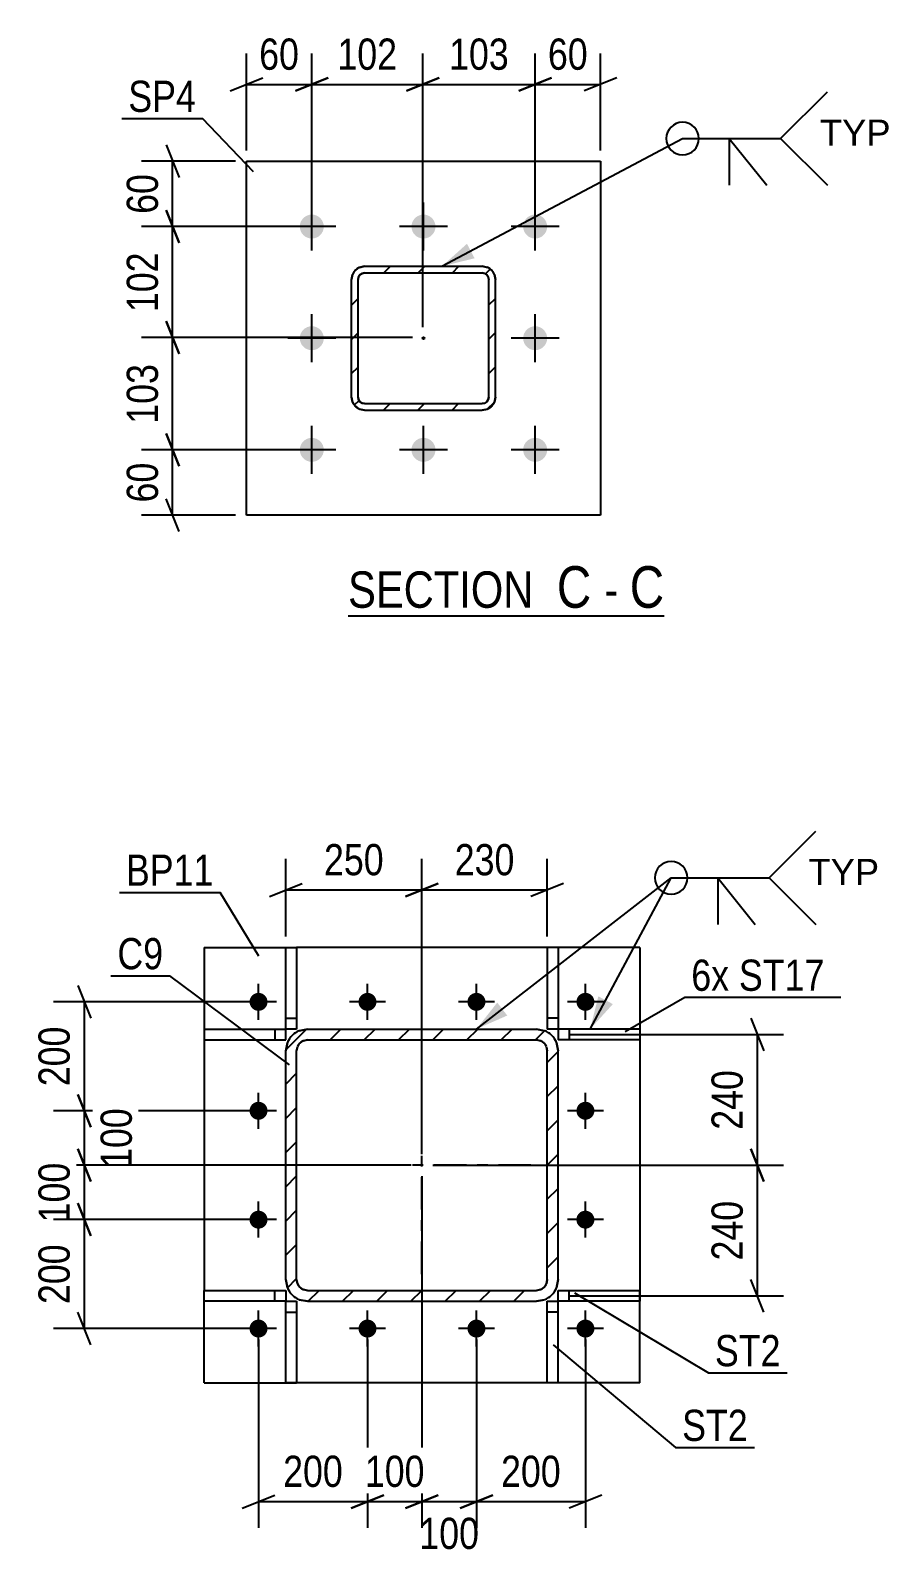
# Model space of a CAD drawing. Header units: millimetres. Extents: x 0 to 841, y 0 to 594.
# Drawn here: x 475.2 to 554.1, y 215.6 to 355.6 of the extents above; entities that cross this region are included whole.
import ezdxf

# ---------------------------------------------------------------- set-up
doc = ezdxf.new("R2010")
doc.units = ezdxf.units.MM
doc.linetypes.add('DXK_LINE_DOT2', pattern=[3.9198, 1.9599, -1.9599])
doc.linetypes.add('DXK_LINE_DOT3', pattern=[5.9187, 2.979, -0.9799, 0.9799, -0.9799])
doc.styles.add('Arial', font='ARIAL.TTF', dxfattribs={"height": 0.2})
doc.styles.add('Arial Narrow', font='ARIALN.TTF', dxfattribs={"height": 0.2})

# ---------------------------------------------------------------- blocks, each defined once
blk = doc.blocks.new('Unknown-681621213-13 - 23378')
at = {"color": 6, "linetype": 'Continuous'}
blk.add_line((504.34, 301.83), (533.35, 301.83), dxfattribs=at)
at = {"color": 0, "linetype": 'Continuous'}
for points in [[(522.45, 302.58), (522.45, 306.08), (504.34, 306.08), (504.34, 302.58)], [(526.66, 302.58), (526.66, 306.58), (523.5, 306.58), (523.5, 302.58)], [(529.14, 302.58), (529.14, 306.08), (527.86, 306.08), (527.86, 302.58)], [(533.35, 302.58), (533.35, 306.58), (530.19, 306.58), (530.19, 302.58)]]:
    blk.add_wipeout(points, dxfattribs=at)
at = {"color": 7, "linetype": 'Continuous', "style": 'Arial Narrow'}
for s, height, p in [('SECTION ', 3.34, (504.34, 302.58)), ('C', 3.82, (523.5, 302.58)), ('C', 3.82, (530.19, 302.58)), ('-', 3.34, (527.86, 302.58))]:
    blk.add_text(s, height=height, dxfattribs=at).set_placement(p)
blk = doc.blocks.new('Part-681621213-28531 - 28480')
at = {"color": 2, "linetype": 'Continuous'}
for p, q in [((522.62, 271.4), (522.62, 263.9)), ((523.62, 271.4), (522.62, 271.4)), ((523.62, 271.4), (523.62, 263.9)), ((523.62, 264.9), (522.62, 264.9)), ((523.62, 263.9), (522.62, 263.9))]:
    blk.add_line(p, q, dxfattribs=at)
blk = doc.blocks.new('Part-681621213-28483 - 28480')
at = {"color": 2, "linetype": 'Continuous'}
for p, q in [((523.62, 238.9), (523.62, 239.9)), ((523.62, 239.9), (531.12, 239.9)), ((524.62, 238.9), (524.62, 239.9)), ((531.12, 239.9), (531.12, 238.9)), ((531.12, 238.9), (523.62, 238.9))]:
    blk.add_line(p, q, dxfattribs=at)
blk = doc.blocks.new('Part-681621213-28532 - 28480')
at = {"color": 2, "linetype": 'Continuous'}
for p, q in [((491.12, 263.9), (498.62, 263.9)), ((491.12, 263.9), (491.12, 262.9)), ((497.62, 263.9), (497.62, 262.9)), ((498.62, 262.9), (498.62, 263.9)), ((491.12, 262.9), (498.62, 262.9))]:
    blk.add_line(p, q, dxfattribs=at)
blk = doc.blocks.new('Part-681621213-28484 - 28480')
at = {"color": 2, "linetype": 'Continuous'}
for p, q in [((522.62, 231.4), (522.62, 238.9)), ((522.62, 238.9), (523.62, 238.9)), ((523.62, 231.4), (523.62, 238.9)), ((523.62, 237.9), (522.62, 237.9)), ((523.62, 231.4), (522.62, 231.4))]:
    blk.add_line(p, q, dxfattribs=at)
blk = doc.blocks.new('Part-681621213-28528 - 28480')
at = {"color": 2, "linetype": 'Continuous'}
for p, q in [((491.12, 239.9), (498.62, 239.9)), ((491.12, 238.9), (491.12, 239.9)), ((497.62, 238.9), (497.62, 239.9)), ((498.62, 239.9), (498.62, 238.9)), ((498.62, 238.9), (491.12, 238.9))]:
    blk.add_line(p, q, dxfattribs=at)
blk = doc.blocks.new('Part-681621213-28529 - 28480')
at = {"color": 2, "linetype": 'Continuous'}
for p, q in [((498.62, 238.9), (499.62, 238.9)), ((498.62, 231.4), (498.62, 238.9)), ((499.62, 238.9), (499.62, 231.4)), ((498.62, 237.9), (499.62, 237.9)), ((499.62, 231.4), (498.62, 231.4))]:
    blk.add_line(p, q, dxfattribs=at)
blk = doc.blocks.new('Part-681621213-28530 - 28480')
at = {"color": 2, "linetype": 'Continuous'}
for p, q in [((531.12, 263.9), (523.62, 263.9)), ((523.62, 263.9), (523.62, 262.9)), ((524.62, 263.9), (524.62, 262.9)), ((531.12, 263.9), (531.12, 262.9)), ((531.12, 262.9), (523.62, 262.9))]:
    blk.add_line(p, q, dxfattribs=at)
blk = doc.blocks.new('Part-681621213-28533 - 28480')
at = {"color": 2, "linetype": 'Continuous'}
for p, q in [((498.62, 271.4), (499.62, 271.4)), ((498.62, 263.9), (498.62, 271.4)), ((499.62, 271.4), (499.62, 263.9)), ((498.62, 264.9), (499.62, 264.9)), ((499.62, 263.9), (498.62, 263.9))]:
    blk.add_line(p, q, dxfattribs=at)
blk = doc.blocks.new('Part-681621213-28534 - 28480')
at = {"color": 2, "linetype": 'Continuous'}
for p, q in [((491.12, 271.4), (498.62, 271.4)), ((491.12, 271.4), (491.12, 263.9)), ((522.62, 271.4), (499.62, 271.4)), ((531.12, 271.4), (523.62, 271.4)), ((531.12, 271.4), (531.12, 263.9)), ((491.12, 262.9), (491.12, 239.9)), ((531.12, 262.9), (531.12, 239.9)), ((491.12, 231.4), (491.12, 238.9)), ((531.12, 231.4), (531.12, 238.9)), ((491.12, 231.4), (498.62, 231.4)), ((522.62, 231.4), (499.62, 231.4)), ((531.12, 231.4), (523.62, 231.4))]:
    blk.add_line(p, q, dxfattribs=at)
at = {"color": 7, "linetype": 'DXK_LINE_DOT2'}
for p, q in [((498.62, 271.4), (499.62, 271.4)), ((523.62, 271.4), (522.62, 271.4)), ((491.12, 263.9), (491.12, 262.9)), ((531.12, 263.9), (531.12, 262.9)), ((491.12, 238.9), (491.12, 239.9)), ((531.12, 238.9), (531.12, 239.9)), ((498.62, 231.4), (499.62, 231.4)), ((523.62, 231.4), (522.62, 231.4))]:
    blk.add_line(p, q, dxfattribs=at)
blk = doc.blocks.new('Part-681621213-28535 - 28480')
at = {"linetype": 'Continuous'}
h = blk.add_hatch(dxfattribs=at)
h.set_pattern_fill('', scale=0.7, style=0, pattern_type=0)
h.set_pattern_definition([(45, (498.7704, 240.1309), (-1.57154, 1.57154), [])])
h.paths.add_polyline_path([(498.62, 240.9), (498.77, 240.13), (499.2, 239.48), (499.85, 239.05), (500.62, 238.9), (521.62, 238.9), (522.38, 239.05), (523.03, 239.48), (523.47, 240.13), (523.62, 240.9), (523.62, 261.9), (523.47, 262.66), (523.03, 263.31), (522.38, 263.74), (521.62, 263.9), (500.62, 263.9), (499.85, 263.74), (499.2, 263.31), (498.77, 262.66), (498.62, 261.9)])
h.paths.add_polyline_path([(499.69, 262.28), (499.91, 262.6), (500.24, 262.82), (500.62, 262.9), (521.62, 262.9), (522, 262.82), (522.33, 262.6), (522.54, 262.28), (522.62, 261.9), (522.62, 240.9), (522.54, 240.51), (522.33, 240.19), (522, 239.97), (521.62, 239.9), (500.62, 239.9), (500.24, 239.97), (499.91, 240.19), (499.69, 240.51), (499.62, 240.9), (499.62, 261.9)])
at = {"color": 7, "linetype": 'DXK_LINE_DOT2'}
for p, q in [((499.85, 263.74), (500.62, 263.9)), ((500.62, 263.9), (521.62, 263.9)), ((521.62, 263.9), (522.38, 263.74)), ((498.62, 261.9), (498.77, 262.66)), ((498.62, 240.9), (498.62, 261.9)), ((499.69, 262.28), (499.62, 261.9)), ((499.62, 240.9), (499.62, 261.9)), ((500.62, 262.9), (500.24, 262.82)), ((500.62, 262.9), (521.62, 262.9)), ((522, 262.82), (521.62, 262.9)), ((522.62, 261.9), (522.54, 262.28)), ((522.62, 240.9), (522.62, 261.9)), ((523.47, 262.66), (523.62, 261.9)), ((523.62, 240.9), (523.62, 261.9)), ((498.77, 240.13), (498.62, 240.9)), ((499.62, 240.9), (499.69, 240.51)), ((522.54, 240.51), (522.62, 240.9)), ((523.62, 240.9), (523.47, 240.13)), ((500.24, 239.97), (500.62, 239.9)), ((500.62, 239.9), (521.62, 239.9)), ((521.62, 239.9), (522, 239.97)), ((500.62, 238.9), (499.85, 239.05)), ((500.62, 238.9), (521.62, 238.9)), ((522.38, 239.05), (521.62, 238.9))]:
    blk.add_line(p, q, dxfattribs=at)
at = {"color": 2, "linetype": 'Continuous'}
for p, q in [((500.62, 263.9), (499.85, 263.74)), ((500.62, 263.9), (521.62, 263.9)), ((522.38, 263.74), (521.62, 263.9)), ((498.77, 262.66), (498.62, 261.9)), ((498.62, 240.9), (498.62, 261.9)), ((499.62, 261.9), (499.69, 262.28)), ((499.62, 240.9), (499.62, 261.9)), ((500.24, 262.82), (500.62, 262.9)), ((500.62, 262.9), (521.62, 262.9)), ((521.62, 262.9), (522, 262.82)), ((522.54, 262.28), (522.62, 261.9)), ((522.62, 240.9), (522.62, 261.9)), ((523.62, 261.9), (523.47, 262.66)), ((523.62, 240.9), (523.62, 261.9)), ((498.62, 240.9), (498.77, 240.13)), ((499.69, 240.51), (499.62, 240.9)), ((522.62, 240.9), (522.54, 240.51)), ((523.47, 240.13), (523.62, 240.9)), ((500.62, 239.9), (500.24, 239.97)), ((500.62, 239.9), (521.62, 239.9)), ((522, 239.97), (521.62, 239.9)), ((499.85, 239.05), (500.62, 238.9)), ((500.62, 238.9), (521.62, 238.9)), ((521.62, 238.9), (522.38, 239.05))]:
    blk.add_line(p, q, dxfattribs=at)
at = {"color": 7, "linetype": 'DXK_LINE_DOT3'}
for p, q in [((511.12, 241.4), (511.12, 261.4)), ((521.12, 251.4), (501.12, 251.4))]:
    blk.add_line(p, q, dxfattribs=at)
at = {"color": 7, "linetype": 'DXK_LINE_DOT2'}
for centre, radius, start, end in [((500.62, 261.9), 2, 112.5, 157.5), ((521.62, 261.9), 2, 22.5, 67.5), ((500.62, 261.9), 1, 112.5, 157.5), ((521.62, 261.9), 1, 22.5, 67.5), ((500.62, 240.9), 2, 202.5, 247.5), ((500.62, 240.9), 1, 202.5, 247.5), ((521.62, 240.9), 1, 292.5, 337.5), ((521.62, 240.9), 2, 292.5, 337.5)]:
    blk.add_arc(centre, radius, start, end, dxfattribs=at)
at = {"color": 2, "linetype": 'Continuous'}
for centre, radius, start, end in [((500.62, 261.9), 2, 112.5, 157.5), ((521.62, 261.9), 2, 22.5, 67.5), ((500.62, 261.9), 1, 112.5, 157.5), ((521.62, 261.9), 1, 22.5, 67.5), ((500.62, 240.9), 2, 202.5, 247.5), ((500.62, 240.9), 1, 202.5, 247.5), ((521.62, 240.9), 1, 292.5, 337.5), ((521.62, 240.9), 2, 292.5, 337.5)]:
    blk.add_arc(centre, radius, start, end, dxfattribs=at)
blk = doc.blocks.new('Bolt-681621213-28558 - 28480')
at = {"linetype": 'Continuous'}
for points in [[(496.12, 265.57, -1), (496.12, 267.22, -1)], [(506.12, 265.57, -1), (506.12, 267.22, -1)], [(516.12, 265.57, -1), (516.12, 267.22, -1)], [(526.12, 265.57, -1), (526.12, 267.22, -1)], [(496.12, 255.57, -1), (496.12, 257.22, -1)], [(526.12, 255.57, -1), (526.12, 257.22, -1)], [(496.12, 245.57, -1), (496.12, 247.22, -1)], [(526.12, 245.57, -1), (526.12, 247.22, -1)], [(496.12, 235.57, -1), (496.12, 237.22, -1)], [(506.12, 235.57, -1), (506.12, 237.22, -1)], [(516.12, 235.57, -1), (516.12, 237.22, -1)], [(526.12, 235.57, -1), (526.12, 237.22, -1)]]:
    blk.add_hatch(color=1, dxfattribs=at).paths.add_polyline_path(points)
at = {"color": 1, "linetype": 'Continuous'}
for p, q in [((496.12, 264.75), (496.12, 268.05)), ((506.12, 264.75), (506.12, 268.05)), ((516.12, 264.75), (516.12, 268.05)), ((526.12, 264.75), (526.12, 268.05)), ((497.77, 266.4), (494.47, 266.4)), ((507.77, 266.4), (504.47, 266.4)), ((517.77, 266.4), (514.47, 266.4)), ((527.77, 266.4), (524.47, 266.4)), ((496.12, 254.75), (496.12, 258.05)), ((526.12, 254.75), (526.12, 258.05)), ((497.77, 256.4), (494.47, 256.4)), ((527.77, 256.4), (524.47, 256.4)), ((496.12, 244.75), (496.12, 248.05)), ((526.12, 244.75), (526.12, 248.05)), ((497.77, 246.4), (494.47, 246.4)), ((527.77, 246.4), (524.47, 246.4)), ((496.12, 234.75), (496.12, 238.05)), ((506.12, 234.75), (506.12, 238.05)), ((516.12, 234.75), (516.12, 238.05)), ((526.12, 234.75), (526.12, 238.05)), ((497.77, 236.4), (494.47, 236.4)), ((507.77, 236.4), (504.47, 236.4)), ((517.77, 236.4), (514.47, 236.4)), ((527.77, 236.4), (524.47, 236.4))]:
    blk.add_line(p, q, dxfattribs=at)
blk = doc.blocks.new('Part-681621213-23411 - 23378')
at = {"linetype": 'Continuous'}
h = blk.add_hatch(dxfattribs=at)
h.set_pattern_fill('', scale=0.7, style=0, pattern_type=0)
h.set_pattern_definition([(45, (517.116, 320.817), (-1.57154, 1.57154), [])])
h.paths.add_polyline_path([(516.66, 320.73), (517.12, 320.82), (517.51, 321.08), (517.77, 321.47), (517.86, 321.93), (517.86, 332.73), (517.77, 333.18), (517.51, 333.57), (517.12, 333.83), (516.66, 333.93), (505.86, 333.93), (505.4, 333.83), (505.01, 333.57), (504.75, 333.18), (504.66, 332.73), (504.66, 321.93), (504.75, 321.47), (505.01, 321.08), (505.4, 320.82), (505.86, 320.73)])
h.paths.add_polyline_path([(505.86, 321.33), (505.63, 321.37), (505.43, 321.5), (505.3, 321.7), (505.26, 321.93), (505.26, 332.73), (505.3, 332.96), (505.43, 333.15), (505.63, 333.28), (505.86, 333.33), (516.66, 333.33), (516.89, 333.28), (517.08, 333.15), (517.21, 332.96), (517.26, 332.73), (517.26, 321.93), (517.21, 321.7), (517.08, 321.5), (516.89, 321.37), (516.66, 321.33)])
blk.add_hatch(color=246, dxfattribs=at).paths.add_polyline_path([(511.26, 327.23, -1), (511.26, 327.43, -1)])
at = {"color": 7, "linetype": 'DXK_LINE_DOT2'}
for p, q in [((505.4, 333.83), (505.86, 333.93)), ((505.63, 333.28), (505.43, 333.15)), ((505.86, 333.33), (505.63, 333.28)), ((505.86, 333.93), (516.66, 333.93)), ((505.86, 333.33), (516.66, 333.33)), ((516.66, 333.93), (517.12, 333.83)), ((516.89, 333.28), (516.66, 333.33)), ((517.08, 333.15), (516.89, 333.28)), ((504.66, 332.73), (504.75, 333.18)), ((504.66, 321.93), (504.66, 332.73)), ((505.3, 332.96), (505.26, 332.73)), ((505.26, 321.93), (505.26, 332.73)), ((505.43, 333.15), (505.3, 332.96)), ((517.21, 332.96), (517.08, 333.15)), ((517.26, 332.73), (517.21, 332.96)), ((517.26, 321.93), (517.26, 332.73)), ((517.77, 333.18), (517.86, 332.73)), ((517.86, 321.93), (517.86, 332.73)), ((504.75, 321.47), (504.66, 321.93)), ((505.26, 321.93), (505.3, 321.7)), ((505.3, 321.7), (505.43, 321.5)), ((505.86, 320.73), (505.4, 320.82)), ((505.43, 321.5), (505.63, 321.37)), ((505.63, 321.37), (505.86, 321.33)), ((505.86, 321.33), (516.66, 321.33)), ((505.86, 320.73), (516.66, 320.73)), ((516.66, 321.33), (516.89, 321.37)), ((517.12, 320.82), (516.66, 320.73)), ((516.89, 321.37), (517.08, 321.5)), ((517.08, 321.5), (517.21, 321.7)), ((517.21, 321.7), (517.26, 321.93)), ((517.86, 321.93), (517.77, 321.47))]:
    blk.add_line(p, q, dxfattribs=at)
at = {"color": 2, "linetype": 'Continuous'}
for p, q in [((505.86, 333.93), (505.4, 333.83)), ((505.43, 333.15), (505.63, 333.28)), ((505.63, 333.28), (505.86, 333.33)), ((505.86, 333.93), (505.86, 333.93)), ((505.86, 333.93), (516.66, 333.93)), ((505.86, 333.33), (505.86, 333.33)), ((505.86, 333.33), (516.66, 333.33)), ((516.66, 333.93), (516.66, 333.93)), ((517.12, 333.83), (516.66, 333.93)), ((516.66, 333.33), (516.66, 333.33)), ((516.66, 333.33), (516.89, 333.28)), ((516.89, 333.28), (517.08, 333.15)), ((504.75, 333.18), (504.66, 332.73)), ((504.66, 332.73), (504.66, 332.73)), ((504.66, 321.93), (504.66, 332.73)), ((505.26, 332.73), (505.3, 332.96)), ((505.26, 332.73), (505.26, 332.73)), ((505.26, 321.93), (505.26, 332.73)), ((505.3, 332.96), (505.43, 333.15)), ((517.08, 333.15), (517.21, 332.96)), ((517.21, 332.96), (517.26, 332.73)), ((517.26, 332.73), (517.26, 332.73)), ((517.26, 321.93), (517.26, 332.73)), ((517.86, 332.73), (517.77, 333.18)), ((517.86, 332.73), (517.86, 332.73)), ((517.86, 321.93), (517.86, 332.73)), ((504.66, 321.93), (504.66, 321.93)), ((504.66, 321.93), (504.75, 321.47)), ((505.26, 321.93), (505.26, 321.93)), ((505.3, 321.7), (505.26, 321.93)), ((505.43, 321.5), (505.3, 321.7)), ((505.4, 320.82), (505.86, 320.73)), ((505.63, 321.37), (505.43, 321.5)), ((505.86, 321.33), (505.63, 321.37)), ((505.86, 321.33), (505.86, 321.33)), ((505.86, 321.33), (516.66, 321.33)), ((505.86, 320.73), (505.86, 320.73)), ((505.86, 320.73), (516.66, 320.73)), ((516.89, 321.37), (516.66, 321.33)), ((516.66, 321.33), (516.66, 321.33)), ((516.66, 320.73), (517.12, 320.82)), ((516.66, 320.73), (516.66, 320.73)), ((517.08, 321.5), (516.89, 321.37)), ((517.21, 321.7), (517.08, 321.5)), ((517.26, 321.93), (517.21, 321.7)), ((517.26, 321.93), (517.26, 321.93)), ((517.77, 321.47), (517.86, 321.93)), ((517.86, 321.93), (517.86, 321.93))]:
    blk.add_line(p, q, dxfattribs=at)
at = {"color": 246, "linetype": 'DXK_LINE_DOT2'}
blk.add_line((511.26, 327.33), (511.26, 327.33), dxfattribs=at)
at = {"color": 246, "linetype": 'Continuous'}
blk.add_circle((511.26, 327.33), 0.1, dxfattribs=at)
at = {"color": 7, "linetype": 'DXK_LINE_DOT2'}
for centre, start, end in [((505.86, 332.73), 112.5, 157.5), ((516.66, 332.73), 22.5, 67.5), ((505.86, 321.93), 202.5, 247.5), ((516.66, 321.93), 292.5, 337.5)]:
    blk.add_arc(centre, 1.2, start, end, dxfattribs=at)
at = {"color": 2, "linetype": 'Continuous'}
for centre, start, end in [((505.86, 332.73), 112.5, 157.5), ((516.66, 332.73), 22.5, 67.5), ((505.86, 321.93), 202.5, 247.5), ((516.66, 321.93), 292.5, 337.5)]:
    blk.add_arc(centre, 1.2, start, end, dxfattribs=at)
blk = doc.blocks.new('Part-681621213-23413 - 23378')
at = {"color": 2, "linetype": 'Continuous'}
for p, q in [((495.01, 343.58), (527.51, 343.58)), ((495.01, 311.08), (495.01, 343.58)), ((527.51, 343.58), (527.51, 311.08)), ((527.51, 311.08), (495.01, 311.08))]:
    blk.add_line(p, q, dxfattribs=at)
blk = doc.blocks.new('Bolt-681621213-23455 - 23378')
at = {"linetype": 'Continuous'}
for points in [[(501.01, 336.48, -1), (501.01, 338.68, -1)], [(511.26, 336.48, -1), (511.26, 338.68, -1)], [(521.51, 336.48, -1), (521.51, 338.68, -1)], [(501.01, 326.23, -1), (501.01, 328.43, -1)], [(521.51, 326.23, -1), (521.51, 328.43, -1)], [(501.01, 315.98, -1), (501.01, 318.18, -1)], [(511.26, 315.98, -1), (511.26, 318.18, -1)], [(521.51, 315.98, -1), (521.51, 318.18, -1)]]:
    blk.add_hatch(color=1, dxfattribs=at).paths.add_polyline_path(points)
at = {"color": 1, "linetype": 'Continuous'}
for p, q in [((501.01, 335.38), (501.01, 339.78)), ((511.26, 335.38), (511.26, 339.78)), ((521.51, 335.38), (521.51, 339.78)), ((503.21, 337.58), (498.81, 337.58)), ((513.46, 337.58), (509.06, 337.58)), ((523.71, 337.58), (519.31, 337.58)), ((501.01, 325.13), (501.01, 329.53)), ((521.51, 325.13), (521.51, 329.53)), ((503.21, 327.33), (498.81, 327.33)), ((523.71, 327.33), (519.31, 327.33)), ((501.01, 314.88), (501.01, 319.28)), ((511.26, 314.88), (511.26, 319.28)), ((521.51, 314.88), (521.51, 319.28)), ((503.21, 317.08), (498.81, 317.08)), ((513.46, 317.08), (509.06, 317.08)), ((523.71, 317.08), (519.31, 317.08))]:
    blk.add_line(p, q, dxfattribs=at)
blk = doc.blocks.new('StraightDimension-681621213-37567 - 28480')
at = {"color": 7, "linetype": 'Continuous'}
for p, q in [((496.12, 235.4), (496.12, 218.11)), ((506.12, 235.4), (506.12, 218.11)), ((494.62, 219.91), (497.62, 221.11)), ((496.12, 220.51), (506.12, 220.51)), ((507.62, 221.11), (504.62, 219.91))]:
    blk.add_line(p, q, dxfattribs=at)
at = {"color": 0}
blk.add_wipeout([(504.46, 221.26), (504.46, 225.46), (497.78, 225.46), (497.78, 221.26)], dxfattribs=at)
at = {"color": 3, "style": 'Arial Narrow'}
blk.add_text('200', height=2.863, dxfattribs=at).set_placement((498.38, 221.86))
blk = doc.blocks.new('StraightDimension-681621213-37565 - 28480')
at = {"color": 7, "linetype": 'Continuous'}
for p, q in [((511.12, 250.4), (511.12, 217.66)), ((516.12, 235.4), (516.12, 217.66)), ((509.62, 219.91), (512.62, 221.11)), ((511.12, 220.51), (516.12, 220.51)), ((517.62, 221.11), (514.62, 219.91))]:
    blk.add_line(p, q, dxfattribs=at)
at = {"color": 0}
blk.add_wipeout([(516.96, 215.56), (516.96, 219.76), (510.28, 219.76), (510.28, 215.56)], dxfattribs=at)
at = {"color": 3, "style": 'Arial Narrow'}
blk.add_text('100', height=2.863, dxfattribs=at).set_placement((510.88, 216.16))
blk = doc.blocks.new('StraightDimension-681621213-28634 - 28480')
at = {"color": 7, "linetype": 'Continuous'}
for p, q in [((498.62, 272.4), (498.62, 279.52)), ((511.12, 252.4), (511.12, 279.52)), ((497.12, 276.07), (500.12, 277.27)), ((512.62, 277.27), (509.62, 276.07)), ((498.62, 276.67), (511.12, 276.67))]:
    blk.add_line(p, q, dxfattribs=at)
at = {"color": 0}
blk.add_wipeout([(508.21, 277.42), (508.21, 281.62), (501.53, 281.62), (501.53, 277.42)], dxfattribs=at)
at = {"color": 3, "style": 'Arial Narrow'}
blk.add_text('250', height=2.863, dxfattribs=at).set_placement((502.13, 278.02))
blk = doc.blocks.new('StraightDimension-681621213-37564 - 28480')
at = {"color": 7, "linetype": 'Continuous'}
for p, q in [((516.12, 235.4), (516.12, 218.11)), ((526.12, 235.4), (526.12, 218.11)), ((514.62, 219.91), (517.62, 221.11)), ((516.12, 220.51), (526.12, 220.51)), ((527.62, 221.11), (524.62, 219.91))]:
    blk.add_line(p, q, dxfattribs=at)
at = {"color": 0}
blk.add_wipeout([(524.46, 221.26), (524.46, 225.46), (517.78, 225.46), (517.78, 221.26)], dxfattribs=at)
at = {"color": 3, "style": 'Arial Narrow'}
blk.add_text('200', height=2.863, dxfattribs=at).set_placement((518.38, 221.86))
blk = doc.blocks.new('StraightDimension-681621213-28633 - 28480')
at = {"color": 7, "linetype": 'Continuous'}
for p, q in [((511.12, 252.4), (511.12, 279.52)), ((522.62, 272.4), (522.62, 279.52)), ((509.62, 276.07), (512.62, 277.27)), ((524.12, 277.27), (521.12, 276.07)), ((511.12, 276.67), (522.62, 276.67))]:
    blk.add_line(p, q, dxfattribs=at)
at = {"color": 0}
blk.add_wipeout([(520.21, 277.42), (520.21, 281.62), (513.53, 281.62), (513.53, 277.42)], dxfattribs=at)
at = {"color": 3, "style": 'Arial Narrow'}
blk.add_text('230', height=2.863, dxfattribs=at).set_placement((514.13, 278.02))
blk = doc.blocks.new('StraightDimension-681621213-36764 - 28480')
at = {"color": 7, "linetype": 'Continuous'}
for p, q in [((479.54, 267.9), (480.74, 264.9)), ((495.12, 266.4), (477.29, 266.4)), ((480.14, 256.4), (480.14, 266.4)), ((480.74, 254.9), (479.54, 257.9)), ((495.12, 256.4), (477.29, 256.4))]:
    blk.add_line(p, q, dxfattribs=at)
at = {"color": 0}
blk.add_wipeout([(479.39, 264.74), (475.19, 264.74), (475.19, 258.05), (479.39, 258.05)], dxfattribs=at)
at = {"color": 3, "style": 'Arial Narrow'}
blk.add_text('200', height=2.863, rotation=90.0002, dxfattribs=at).set_placement((478.79, 258.65))
blk = doc.blocks.new('StraightDimension-681621213-36765 - 28480')
at = {"color": 7, "linetype": 'Continuous'}
for p, q in [((479.54, 257.9), (480.74, 254.9)), ((495.12, 256.4), (477.74, 256.4)), ((480.14, 251.4), (480.14, 256.4)), ((480.74, 249.9), (479.54, 252.9)), ((510.12, 251.4), (477.74, 251.4))]:
    blk.add_line(p, q, dxfattribs=at)
at = {"color": 0}
blk.add_wipeout([(485.09, 257.24), (480.89, 257.24), (480.89, 250.55), (485.09, 250.55)], dxfattribs=at)
at = {"color": 3, "style": 'Arial Narrow'}
blk.add_text('100', height=2.863, rotation=90.0002, dxfattribs=at).set_placement((484.49, 251.15))
blk = doc.blocks.new('StraightDimension-681621213-36766 - 28480')
at = {"color": 7, "linetype": 'Continuous'}
for p, q in [((479.54, 252.9), (480.74, 249.9)), ((510.12, 251.4), (477.29, 251.4)), ((480.14, 246.4), (480.14, 251.4)), ((480.74, 244.9), (479.54, 247.9)), ((495.12, 246.4), (477.29, 246.4))]:
    blk.add_line(p, q, dxfattribs=at)
at = {"color": 0}
blk.add_wipeout([(479.39, 252.24), (475.19, 252.24), (475.19, 245.55), (479.39, 245.55)], dxfattribs=at)
at = {"color": 3, "style": 'Arial Narrow'}
blk.add_text('100', height=2.863, rotation=90.0002, dxfattribs=at).set_placement((478.79, 246.15))
blk = doc.blocks.new('StraightDimension-681621213-36767 - 28480')
at = {"color": 7, "linetype": 'Continuous'}
for p, q in [((479.54, 247.9), (480.74, 244.9)), ((495.12, 246.4), (477.29, 246.4)), ((480.14, 236.4), (480.14, 246.4)), ((480.74, 234.9), (479.54, 237.9)), ((495.12, 236.4), (477.29, 236.4))]:
    blk.add_line(p, q, dxfattribs=at)
at = {"color": 0}
blk.add_wipeout([(479.39, 244.74), (475.19, 244.74), (475.19, 238.05), (479.39, 238.05)], dxfattribs=at)
at = {"color": 3, "style": 'Arial Narrow'}
blk.add_text('200', height=2.863, rotation=90.0002, dxfattribs=at).set_placement((478.79, 238.65))
blk = doc.blocks.new('StraightDimension-681621213-37542 - 28480')
at = {"color": 7, "linetype": 'Continuous'}
for p, q in [((541.31, 264.9), (542.51, 261.9)), ((524.62, 263.4), (544.31, 263.4)), ((541.91, 251.4), (541.91, 263.4)), ((542.51, 249.9), (541.31, 252.9)), ((512.12, 251.4), (544.31, 251.4))]:
    blk.add_line(p, q, dxfattribs=at)
at = {"color": 0}
blk.add_wipeout([(541.16, 260.74), (536.96, 260.74), (536.96, 254.05), (541.16, 254.05)], dxfattribs=at)
at = {"color": 3, "style": 'Arial Narrow'}
blk.add_text('240', height=2.863, rotation=90.0002, dxfattribs=at).set_placement((540.56, 254.65))
blk = doc.blocks.new('StraightDimension-681621213-37543 - 28480')
at = {"color": 7, "linetype": 'Continuous'}
for p, q in [((541.31, 252.9), (542.51, 249.9)), ((512.12, 251.4), (544.31, 251.4)), ((541.91, 239.4), (541.91, 251.4)), ((542.51, 237.9), (541.31, 240.9)), ((524.62, 239.4), (544.31, 239.4))]:
    blk.add_line(p, q, dxfattribs=at)
at = {"color": 0}
blk.add_wipeout([(541.16, 248.74), (536.96, 248.74), (536.96, 242.05), (541.16, 242.05)], dxfattribs=at)
at = {"color": 3, "style": 'Arial Narrow'}
blk.add_text('240', height=2.863, rotation=90.0002, dxfattribs=at).set_placement((540.56, 242.65))
blk = doc.blocks.new('StraightDimension-681621213-37566 - 28480')
at = {"color": 7, "linetype": 'Continuous'}
for p, q in [((511.12, 250.4), (511.12, 218.11)), ((506.12, 235.4), (506.12, 218.11)), ((504.62, 219.91), (507.62, 221.11)), ((506.12, 220.51), (511.12, 220.51)), ((512.62, 221.11), (509.62, 219.91))]:
    blk.add_line(p, q, dxfattribs=at)
at = {"color": 0}
blk.add_wipeout([(511.96, 221.26), (511.96, 225.46), (505.28, 225.46), (505.28, 221.26)], dxfattribs=at)
at = {"color": 3, "style": 'Arial Narrow'}
blk.add_text('100', height=2.863, dxfattribs=at).set_placement((505.88, 221.86))
blk = doc.blocks.new('StraightDimension-681621213-23711 - 23378')
at = {"color": 7, "linetype": 'Continuous'}
for p, q in [((511.21, 328.33), (511.21, 353.48)), ((521.51, 338.58), (521.51, 353.48)), ((509.71, 350.03), (512.71, 351.23)), ((511.21, 350.63), (521.51, 350.63)), ((523.01, 351.23), (520.01, 350.03))]:
    blk.add_line(p, q, dxfattribs=at)
at = {"color": 0}
blk.add_wipeout([(519.7, 351.38), (519.7, 355.58), (513.01, 355.58), (513.01, 351.38)], dxfattribs=at)
at = {"color": 3, "style": 'Arial Narrow'}
blk.add_text('103', height=2.863, dxfattribs=at).set_placement((513.61, 351.98))
blk = doc.blocks.new('StraightDimension-681621213-23710 - 23378')
at = {"color": 7, "linetype": 'Continuous'}
for p, q in [((521.51, 338.58), (521.51, 353.48)), ((527.51, 344.58), (527.51, 353.48)), ((520.01, 350.03), (523.01, 351.23)), ((521.51, 350.63), (527.51, 350.63)), ((529.01, 351.23), (526.01, 350.03))]:
    blk.add_line(p, q, dxfattribs=at)
at = {"color": 0}
blk.add_wipeout([(526.93, 351.38), (526.93, 355.58), (522.08, 355.58), (522.08, 351.38)], dxfattribs=at)
at = {"color": 3, "style": 'Arial Narrow'}
blk.add_text('60', height=2.863, dxfattribs=at).set_placement((522.68, 351.98))
blk = doc.blocks.new('StraightDimension-681621213-23712 - 23378')
at = {"color": 7, "linetype": 'Continuous'}
for p, q in [((501.01, 338.58), (501.01, 353.48)), ((511.21, 328.33), (511.21, 353.48)), ((499.51, 350.03), (502.51, 351.23)), ((501.01, 350.63), (511.21, 350.63)), ((512.71, 351.23), (509.71, 350.03))]:
    blk.add_line(p, q, dxfattribs=at)
at = {"color": 0}
blk.add_wipeout([(509.45, 351.38), (509.45, 355.58), (502.76, 355.58), (502.76, 351.38)], dxfattribs=at)
at = {"color": 3, "style": 'Arial Narrow'}
blk.add_text('102', height=2.863, dxfattribs=at).set_placement((503.36, 351.98))
blk = doc.blocks.new('StraightDimension-681621213-23713 - 23378')
at = {"color": 7, "linetype": 'Continuous'}
for p, q in [((495.01, 344.58), (495.01, 353.48)), ((501.01, 338.58), (501.01, 353.48)), ((493.51, 350.03), (496.51, 351.23)), ((495.01, 350.63), (501.01, 350.63)), ((502.51, 351.23), (499.51, 350.03))]:
    blk.add_line(p, q, dxfattribs=at)
at = {"color": 0}
blk.add_wipeout([(500.43, 351.38), (500.43, 355.58), (495.58, 355.58), (495.58, 351.38)], dxfattribs=at)
at = {"color": 3, "style": 'Arial Narrow'}
blk.add_text('60', height=2.863, dxfattribs=at).set_placement((496.18, 351.98))
blk = doc.blocks.new('StraightDimension-681621213-23735 - 23378')
at = {"color": 7, "linetype": 'Continuous'}
for p, q in [((487.64, 345.08), (488.84, 342.08)), ((494.01, 343.58), (485.39, 343.58)), ((488.24, 337.58), (488.24, 343.58)), ((488.84, 336.08), (487.64, 339.08)), ((500.01, 337.58), (485.39, 337.58))]:
    blk.add_line(p, q, dxfattribs=at)
at = {"color": 0}
blk.add_wipeout([(487.49, 343), (483.29, 343), (483.29, 338.15), (487.49, 338.15)], dxfattribs=at)
at = {"color": 3, "style": 'Arial Narrow'}
blk.add_text('60', height=2.863, rotation=90.0002, dxfattribs=at).set_placement((486.89, 338.75))
blk = doc.blocks.new('StraightDimension-681621213-23736 - 23378')
at = {"color": 7, "linetype": 'Continuous'}
for p, q in [((487.64, 339.08), (488.84, 336.08)), ((500.01, 337.58), (485.39, 337.58)), ((488.24, 327.38), (488.24, 337.58)), ((488.84, 325.88), (487.64, 328.88)), ((510.26, 327.38), (485.39, 327.38))]:
    blk.add_line(p, q, dxfattribs=at)
at = {"color": 0}
blk.add_wipeout([(487.49, 335.82), (483.29, 335.82), (483.29, 329.13), (487.49, 329.13)], dxfattribs=at)
at = {"color": 3, "style": 'Arial Narrow'}
blk.add_text('102', height=2.863, rotation=90.0002, dxfattribs=at).set_placement((486.89, 329.73))
blk = doc.blocks.new('StraightDimension-681621213-23737 - 23378')
at = {"color": 7, "linetype": 'Continuous'}
for p, q in [((487.64, 328.88), (488.84, 325.88)), ((510.26, 327.38), (485.39, 327.38)), ((488.24, 317.08), (488.24, 327.38)), ((488.84, 315.58), (487.64, 318.58)), ((500.01, 317.08), (485.39, 317.08))]:
    blk.add_line(p, q, dxfattribs=at)
at = {"color": 0}
blk.add_wipeout([(487.49, 325.57), (483.29, 325.57), (483.29, 318.88), (487.49, 318.88)], dxfattribs=at)
at = {"color": 3, "style": 'Arial Narrow'}
blk.add_text('103', height=2.863, rotation=90.0002, dxfattribs=at).set_placement((486.89, 319.48))
blk = doc.blocks.new('StraightDimension-681621213-23738 - 23378')
at = {"color": 7, "linetype": 'Continuous'}
for p, q in [((487.64, 318.58), (488.84, 315.58)), ((500.01, 317.08), (485.39, 317.08)), ((488.24, 311.08), (488.24, 317.08)), ((488.84, 309.58), (487.64, 312.58)), ((494.01, 311.08), (485.39, 311.08))]:
    blk.add_line(p, q, dxfattribs=at)
at = {"color": 0}
blk.add_wipeout([(487.49, 316.5), (483.29, 316.5), (483.29, 311.65), (487.49, 311.65)], dxfattribs=at)
at = {"color": 3, "style": 'Arial Narrow'}
blk.add_text('60', height=2.863, rotation=90.0002, dxfattribs=at).set_placement((486.89, 312.25))
blk = doc.blocks.new('Mark-681621213-28562 - 28480')
at = {"color": 0}
blk.add_wipeout([(544.03, 232.94), (544.03, 235.94), (538.01, 235.94), (538.01, 232.94)], dxfattribs=at)
blk.add_wipeout([(544.03, 232.94), (544.03, 235.94), (538.01, 235.94), (538.01, 232.94)], dxfattribs=at)
at = {"color": 30, "linetype": 'Continuous'}
for p, q in [((525.13, 239.68), (537.41, 232.34)), ((537.41, 232.34), (544.63, 232.34))]:
    blk.add_line(p, q, dxfattribs=at)
at = {"color": 3, "style": 'Arial Narrow'}
blk.add_text('ST2', height=2.863, dxfattribs=at).set_placement((538.01, 232.94))
blk = doc.blocks.new('Mark-681621213-28565 - 28480')
at = {"color": 0}
blk.add_wipeout([(541.03, 226.08), (541.03, 229.08), (535, 229.08), (535, 226.08)], dxfattribs=at)
blk.add_wipeout([(541.03, 226.08), (541.03, 229.08), (535, 229.08), (535, 226.08)], dxfattribs=at)
at = {"color": 30, "linetype": 'Continuous'}
for p, q in [((523.15, 234.9), (534.4, 225.48)), ((534.4, 225.48), (541.63, 225.48))]:
    blk.add_line(p, q, dxfattribs=at)
at = {"color": 3, "style": 'Arial Narrow'}
blk.add_text('ST2', height=2.863, dxfattribs=at).set_placement((535, 226.08))
blk = doc.blocks.new('MarkSet-681621213-28861 - 28480')
at = {"color": 0}
for points in [[(539.31, 267.41), (539.31, 270.41), (535.84, 270.41), (535.84, 267.41)], [(548.07, 267.41), (548.07, 270.41), (540.21, 270.41), (540.21, 267.41)]]:
    blk.add_wipeout(points, dxfattribs=at)
for points in [[(539.31, 267.41), (539.31, 270.41), (535.84, 270.41), (535.84, 267.41)], [(548.07, 267.41), (548.07, 270.41), (540.21, 270.41), (540.21, 267.41)]]:
    blk.add_wipeout(points, dxfattribs=at)
at = {"color": 30, "linetype": 'Continuous'}
for p, q in [((529.77, 263.68), (535.24, 266.81)), ((535.24, 266.81), (549.57, 266.81))]:
    blk.add_line(p, q, dxfattribs=at)
at = {"color": 3, "style": 'Arial Narrow'}
for s, p in [('6x', (535.84, 267.41)), ('ST17', (540.21, 267.41))]:
    blk.add_text(s, height=2.863, dxfattribs=at).set_placement(p)
blk = doc.blocks.new('Mark-681621213-28932 - 28480')
at = {"color": 0}
blk.add_wipeout([(487.37, 269.39), (487.37, 272.39), (483.17, 272.39), (483.17, 269.39)], dxfattribs=at)
blk.add_wipeout([(487.37, 269.39), (487.37, 272.39), (483.17, 272.39), (483.17, 269.39)], dxfattribs=at)
at = {"color": 30, "linetype": 'Continuous'}
for p in [(482.57, 268.79), (498.97, 260.62)]:
    blk.add_line(p, (487.97, 268.79), dxfattribs=at)
at = {"color": 3, "style": 'Arial Narrow'}
blk.add_text('C9', height=2.863, dxfattribs=at).set_placement((483.17, 269.39))
blk = doc.blocks.new('Mark-681621213-28950 - 28480')
at = {"color": 0}
blk.add_wipeout([(491.99, 277.05), (491.99, 280.05), (483.95, 280.05), (483.95, 277.05)], dxfattribs=at)
blk.add_wipeout([(491.99, 277.05), (491.99, 280.05), (483.95, 280.05), (483.95, 277.05)], dxfattribs=at)
at = {"color": 30, "linetype": 'Continuous'}
for p in [(483.35, 276.45), (496.16, 270.58)]:
    blk.add_line(p, (492.59, 276.45), dxfattribs=at)
at = {"color": 3, "style": 'Arial Narrow'}
blk.add_text('BP11', height=2.863, dxfattribs=at).set_placement((483.95, 277.05))
blk = doc.blocks.new('WeldMark-681621213-33547 - 28480')
at = {"linetype": 'Continuous'}
for points in [[(518.95, 265.14), (516.12, 263.9), (518.03, 266.33)], [(528.64, 266.19), (526.56, 263.9), (527.31, 266.9)]]:
    blk.add_hatch(color=30, dxfattribs=at).paths.add_polyline_path(points)
at = {"color": 30, "linetype": 'Continuous'}
for p, q in [((516.12, 263.9), (533.99, 277.78)), ((526.56, 263.9), (533.99, 277.78)), ((533.99, 277.78), (542.99, 277.78))]:
    blk.add_line(p, q, dxfattribs=at)
at = {"color": 3, "linetype": 'Continuous'}
for q in [(541.7, 273.49), (538.27, 273.49)]:
    blk.add_line((538.27, 277.78), q, dxfattribs=at)
for start, end in [(90, 270), (270, 90)]:
    blk.add_arc((533.99, 277.78), 1.5, start, end, dxfattribs=at)
at = {"color": 0, "linetype": 'Continuous'}
blk.add_wipeout([(553.07, 277.13), (553.07, 279.63), (546.59, 279.63), (546.59, 277.13)], dxfattribs=at)
blk.add_wipeout([(553.07, 277.13), (553.07, 279.63), (546.59, 279.63), (546.59, 277.13)], dxfattribs=at)
at = {"color": 3, "linetype": 'Continuous'}
for q in [(547.27, 282.06), (547.27, 273.49)]:
    blk.add_line((542.99, 277.78), q, dxfattribs=at)
at = {"color": 3, "linetype": 'Continuous', "style": 'Arial'}
blk.add_text('TYP', height=2.388, dxfattribs=at).set_placement((546.59, 277.13))
blk = doc.blocks.new('Mark-681621213-23890 - 23378')
at = {"color": 0}
blk.add_wipeout([(490.38, 348.11), (490.38, 351.11), (484.17, 351.11), (484.17, 348.11)], dxfattribs=at)
blk.add_wipeout([(490.38, 348.11), (490.38, 351.11), (484.17, 351.11), (484.17, 348.11)], dxfattribs=at)
at = {"color": 30, "linetype": 'Continuous'}
for p in [(483.57, 347.51), (495.65, 342.6)]:
    blk.add_line(p, (490.98, 347.51), dxfattribs=at)
at = {"color": 3, "style": 'Arial Narrow'}
blk.add_text('SP4', height=2.863, dxfattribs=at).set_placement((484.17, 348.11))
blk = doc.blocks.new('WeldMark-681621213-33440 - 23378')
at = {"linetype": 'Continuous'}
blk.add_hatch(color=30, dxfattribs=at).paths.add_polyline_path([(515.95, 334.67), (512.95, 333.93), (515.25, 336)])
at = {"color": 30, "linetype": 'Continuous'}
for p, q in [((512.95, 333.93), (535.04, 345.66)), ((535.04, 345.66), (544.04, 345.66))]:
    blk.add_line(p, q, dxfattribs=at)
at = {"color": 3, "linetype": 'Continuous'}
for q in [(542.76, 341.37), (539.33, 341.37)]:
    blk.add_line((539.33, 345.66), q, dxfattribs=at)
for start, end in [(90, 270), (270, 90)]:
    blk.add_arc((535.04, 345.66), 1.5, start, end, dxfattribs=at)
at = {"color": 0, "linetype": 'Continuous'}
blk.add_wipeout([(554.12, 345.01), (554.12, 347.51), (547.64, 347.51), (547.64, 345.01)], dxfattribs=at)
blk.add_wipeout([(554.12, 345.01), (554.12, 347.51), (547.64, 347.51), (547.64, 345.01)], dxfattribs=at)
at = {"color": 3, "linetype": 'Continuous'}
for q in [(548.33, 349.94), (548.33, 341.37)]:
    blk.add_line((544.04, 345.66), q, dxfattribs=at)
at = {"color": 3, "linetype": 'Continuous', "style": 'Arial'}
blk.add_text('TYP', height=2.388, dxfattribs=at).set_placement((547.64, 345.01))

msp = doc.modelspace()

# ---------------------------------------------------------------- block references
for name in ['Part-681621213-23413 - 23378', 'Bolt-681621213-23455 - 23378', 'Part-681621213-23411 - 23378', 'Unknown-681621213-13 - 23378', 'Part-681621213-28534 - 28480', 'Part-681621213-28533 - 28480', 'Part-681621213-28531 - 28480', 'Bolt-681621213-28558 - 28480', 'Part-681621213-28532 - 28480', 'Part-681621213-28535 - 28480', 'Part-681621213-28530 - 28480', 'Part-681621213-28528 - 28480', 'Part-681621213-28483 - 28480', 'Part-681621213-28529 - 28480', 'Part-681621213-28484 - 28480']:
    msp.add_blockref(name, (0, 0))

# ---------------------------------------------------------------- next in the draw order: block references
for name in ['StraightDimension-681621213-23711 - 23378', 'StraightDimension-681621213-28634 - 28480', 'StraightDimension-681621213-36764 - 28480', 'StraightDimension-681621213-37565 - 28480', 'StraightDimension-681621213-37567 - 28480']:
    msp.add_blockref(name, (0, 0))

# ---------------------------------------------------------------- next in the draw order: block references
for name in ['StraightDimension-681621213-23712 - 23378', 'StraightDimension-681621213-23710 - 23378', 'StraightDimension-681621213-28633 - 28480', 'Mark-681621213-28932 - 28480', 'StraightDimension-681621213-37564 - 28480']:
    msp.add_blockref(name, (0, 0))

# ---------------------------------------------------------------- next in the draw order: block references
for name in ['StraightDimension-681621213-23713 - 23378', 'WeldMark-681621213-33440 - 23378', 'Mark-681621213-28950 - 28480', 'StraightDimension-681621213-37542 - 28480', 'StraightDimension-681621213-36765 - 28480']:
    msp.add_blockref(name, (0, 0))

# ---------------------------------------------------------------- next in the draw order: block references
for name in ['StraightDimension-681621213-23735 - 23378', 'MarkSet-681621213-28861 - 28480', 'StraightDimension-681621213-36766 - 28480', 'StraightDimension-681621213-37543 - 28480']:
    msp.add_blockref(name, (0, 0))

# ---------------------------------------------------------------- next in the draw order: block references
for name in ['Mark-681621213-23890 - 23378', 'StraightDimension-681621213-23736 - 23378', 'WeldMark-681621213-33547 - 28480', 'StraightDimension-681621213-37566 - 28480', 'StraightDimension-681621213-36767 - 28480', 'Mark-681621213-28562 - 28480']:
    msp.add_blockref(name, (0, 0))

# ---------------------------------------------------------------- next in the draw order: block references
for name in ['StraightDimension-681621213-23737 - 23378', 'Mark-681621213-28565 - 28480']:
    msp.add_blockref(name, (0, 0))

# ---------------------------------------------------------------- next in the draw order: block references
msp.add_blockref('StraightDimension-681621213-23738 - 23378', (0, 0))

doc.saveas('drawing.dxf')
